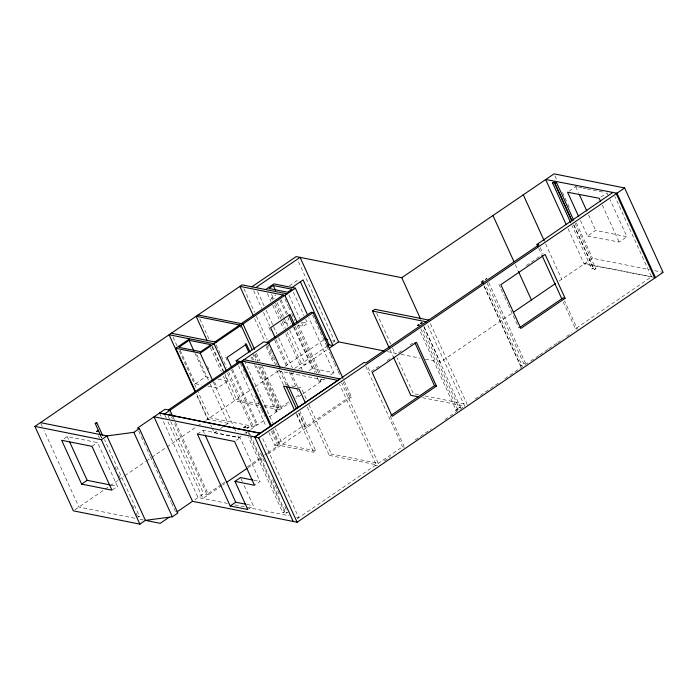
<?xml version="1.0" encoding="UTF-8"?>
<svg xmlns="http://www.w3.org/2000/svg" width="698" height="698" viewBox="0 0 698 698"><rect width="100%" height="100%" fill="white"/><g stroke="black" fill="none" stroke-linecap="round" stroke-linejoin="round"><path stroke-width="0.52" stroke-dasharray="3.49 2.62" d="M594.199 269.472L595.822 268.774L594.199 269.472L573.869 224.861M139.487 516.372L137.864 517.061L139.487 516.372L104.491 439.583M282.76 512.594L284.383 511.904L282.76 512.594L248.514 437.437M285.918 513.056L287.532 512.367L285.918 513.056L250.739 435.875M455.986 409.979L457.504 409.246L455.986 409.979L419.76 330.52M458.97 407.911L460.479 407.178L458.97 407.911L422.744 328.453M523.98 363.894L525.315 362.986M591.817 269.018L593.431 268.32L591.817 269.018L571.985 225.498M569.193 191.112L575.702 186.636L577.787 187.055M600.917 197.063L606.99 192.892L607.871 194.838M580.431 220.463L587.533 236.037L595.664 230.445L626.952 236.701L610.096 199.707M587.533 236.037L619.152 242.066L626.952 236.701M64.042 438.676L67.2 436.512L97.511 442.576L117.473 486.384L111.942 490.162M272.412 299.992L271.513 298.037L275.98 294.984M289.365 285.848L299.189 279.139M91.979 446.354L97.511 442.576M283.58 320.6L284.47 322.546L288.824 319.571L287.942 317.625M180.18 350.265L195.44 383.752L205.683 376.754L209.854 377.592M297.994 325.251L303.194 326.289L307.556 323.314L305.776 319.422M207.952 386.256L217.34 388.132L227.583 381.134L224.896 375.227M74.956 509.758L104.107 489.865M105.005 489.246L117.604 480.652M118.503 480.032L123.895 476.35M124.802 475.731L145.489 461.605M146.388 460.994L150.89 457.923M151.789 457.303L196.775 426.591M197.674 425.972L202.176 422.901M205.77 420.449L251.673 389.109M255.232 386.675L279.881 369.844M285.046 366.319L324.003 339.725M197.394 434.034L202.935 430.256L240.086 437.69L260.049 481.498L254.517 485.276M294.652 368.396L327.345 346.068M333.086 342.151L334.665 341.078L297.95 260.52M292.096 373.596L293.57 372.584M298.587 369.163L327.685 349.288M212.035 427.857L214.269 432.769L216.869 430.998M220.324 428.642L224.643 425.684M225.515 425.099L228.106 423.328L210.194 384.031M309.083 370.629L312.381 368.37L333.897 372.671L308.821 317.66M288.771 401.978L279.793 408.103L260.991 366.843M295.952 397.066L299.547 394.614L301.257 394.963L295.865 398.637M317.11 377.435L318.916 381.396L321.673 379.511M232.46 369.286L257.71 424.689L256.341 424.419L253.391 426.426L228.769 372.4M254.517 364.696L275.71 411.192L278.188 409.499L258.042 365.298M214.269 432.769L238.716 437.663L243.899 434.121M244.771 433.528L247.362 431.757M250.818 429.392L265.633 419.28M269.158 416.881L289.583 402.929M303.019 393.759L324.884 378.831M330.59 374.931L333.897 372.671M236.133 440.386L240.086 437.69M379.101 366.084L370.245 372.13L367.296 365.647M387.076 360.639L390.61 358.222M398.584 352.787L402.127 350.361M410.092 344.925L414.516 341.898M526.353 265.545L539.641 256.471M194.882 499.689L203.58 493.756L208.466 494.734L173.104 417.125M268.87 432.428L274.689 445.202L302.356 426.312L307.242 427.289L300.079 411.567M344.35 381.344L351.513 397.066L349.759 396.708L305.488 426.94L299.215 413.181M221.31 484.587L206.905 494.42L174.221 422.7M222.208 483.967L224.904 482.126M247.406 466.761L263.608 455.698M264.507 455.087L267.212 453.238M268.111 452.627L278.013 445.865L271.295 431.128M221.973 485.511L202.935 498.512L167.564 420.903M222.871 484.901L224.669 483.67M248.069 467.686L262.474 457.853M267.875 454.171L351.513 397.066M425.431 359.234L440.264 362.201L511.765 313.376M559.081 281.067L592.506 258.251L649.402 269.629M273.276 429.872L280.439 445.594L313.681 452.243L315.74 450.838L298.186 412.317M248.584 508.982L253.33 505.745L243.593 484.386M307.277 406.978L329.325 455.366L331.384 453.962L378.316 463.35L341.68 382.966M297.174 518.754L402.51 446.833L404.474 447.226M484.229 286.642L520.787 366.092L521.991 365.255L485.363 284.871M563.234 301.964L575.44 328.758L651.531 276.809L614.894 196.426M384.354 460.959L390.479 456.78M415.258 439.862L431.434 428.816M444.914 419.611L463.786 406.725M475.268 398.89L500.353 381.762M504.837 378.7L529.922 361.573M530.812 360.962L538.882 355.457M539.772 354.846L547.834 349.34M548.733 348.73L556.795 343.224M557.693 342.613L563.068 338.94M566.654 336.497L572.028 332.824M520.787 366.092L521.991 365.255L520.411 366.031M651.531 276.809L584.139 263.957L568.041 228.639M578.825 187.265L581.957 187.884M582.996 188.094L586.128 188.722M587.166 188.931L604.904 192.482M654.672 270.684L663.1 272.368M584.854 263.469L654.462 277.394M575.44 328.758L577.403 329.151L564.481 300.794M271.513 298.037L274.454 298.622M302.347 322.275L307.556 323.314M284.47 322.546L290.708 323.793M332.71 340.685L334.665 341.078M387.303 351.6L396.83 353.511M401.071 354.357L420.135 358.17M418.634 394.675L413.347 393.62L397.075 357.917M424.969 395.941L467.206 404.395L429.235 321.071M422.447 397.668L464.685 406.114L426.714 322.799M278.406 370.856L323.383 379.852M318.916 381.396L320.626 381.736L318.82 377.775M285.587 384.659L301.231 387.791L306.631 399.649M218.195 379.258L227.583 381.134M195.44 383.752L201.696 384.999M258.688 403.88L236.526 399.448L224.887 373.91M263.957 404.936L281.503 408.443L262.247 366.206M258.644 405.582L234.589 400.774L223.395 376.213M263.87 406.629L279.566 409.77L259.865 366.546M275.71 411.192L277.08 411.471L256.341 365.961M254.761 426.705L209.784 417.709L198.145 392.163M228.106 423.328L207.576 419.219L196.382 394.658M315.74 450.838L282.498 444.19L275.335 428.467M329.325 455.366L376.257 464.755L339.629 384.371M274.689 445.202L279.575 446.179L272.412 430.465M375.393 465.348L377.356 465.74M253.871 480.259L260.049 481.498M247.118 504.506L253.33 505.745M227.426 503.406L198.049 497.534L161.779 417.954M234.877 504.898L245.522 507.027M246.586 507.237L289.173 515.761M296.624 517.253L298.753 517.672L262.57 438.283M111.2 485.127L117.473 486.384M134.845 518.248L78.909 507.062L44.009 430.483M140.124 519.303L143.291 519.94M602.295 205.072L619.152 242.066M575.702 186.636L578.363 192.474M588.562 214.871L595.664 230.445M554.936 175.817L556.725 179.744M562.544 192.5L567.465 203.301M567.91 204.278L569.254 207.219M576.408 222.924L592.506 258.251M575.039 223.168L595.822 268.774M573.599 224.808L593.431 268.32M545.644 243.881L561.759 279.244M540.226 247.581L543.175 254.055M538.812 248.375L541.526 254.334M515.307 264.586L517.995 270.484M498.913 284.278L500.684 288.178M501.129 289.147L504.235 295.961M504.68 296.938L507.778 303.752M508.223 304.729L518.876 328.086M488.748 282.533L525.454 363.091M487.125 283.222L523.84 363.78M483.984 285.718L520.621 366.101M424.148 326.83L440.264 362.201M423.843 326.795L460.479 407.178M420.877 328.863L457.504 409.246M376.737 313.28L390.749 344.027M392.555 347.997L395.269 353.947M390.034 349.715L392.747 355.666M390.217 415.938L404.029 446.249M365.883 366.45L402.51 446.833M312.599 315.173L326.472 345.623M326.926 346.609L330.503 354.471M330.948 355.448L334.089 362.323M334.534 363.309L337.666 370.184M338.111 371.17L340.354 376.082M343.041 381.972L349.759 396.708M293.361 292.174L304.005 315.531M288.998 295.149L299.643 318.506M301.423 322.397L303.194 326.289M298.308 324.84L320.251 372.976M284.959 298.953L288.091 305.829M288.544 306.815L289.888 309.764M291.677 313.69L294.809 320.565M297.051 325.477L318.986 373.613M295.376 326.332L316.569 372.828M294.12 326.978L314.859 372.488M281.05 299.608L287.759 314.336M293.579 327.109L312.381 368.37M279.959 300.105L287.497 316.648M277.219 302.74L283.475 316.473M283.92 317.45L287.942 326.28M289.731 330.198L305.375 364.531L301.466 363.745L287.157 332.361M271.609 294.329L273.825 299.189M275.597 303.08L283.135 319.623M274.646 304.895L285.369 328.435M267.369 293.483L270.955 301.344M272.744 305.27L279.017 319.021M280.805 322.956L283.493 328.845M285.726 333.757L302.295 370.106M257.597 291.528L264.306 306.265M266.104 310.191L276.844 333.766M278.633 337.701L292.514 368.151M308.882 404.578L331.384 453.962M253.688 290.743L261.741 308.429M263.53 312.355L269.803 326.114M276.007 339.56L288.606 367.375M290.883 372.209L297.645 387.041M268.887 327.345L270.693 331.297M274.75 340.205L286.922 366.912M289.173 371.86L299.093 393.628M281.73 371.292L288.44 386.029M243.907 288.789L254.648 312.364M256.445 316.299L267.186 339.874M267.43 343.433L269.672 348.346M270.117 349.332L273.25 356.207M273.703 357.184L277.281 365.045M279.523 369.957L286.686 385.68M254.674 318.785L264.525 340.406M266.767 345.318L275.719 364.958M266.113 346.775L273.721 363.466M276.853 370.341L283.562 385.069M296.537 413.548L302.356 426.312M296.58 414.708L313.681 452.243M256.428 353.432L260.014 361.294M255.171 354.078L258.304 360.953M254.491 354.759L257.623 361.634M239.684 325.015L241.028 327.964M252.667 353.511L255.8 360.386M252.283 357.053L253.636 360.02M250.914 356.783L252.711 360.735M244.44 360.683L273.093 423.555M240.409 363.344L247.118 378.08M255.18 395.766L257.422 400.678M257.867 401.655L261 408.539M261.445 409.517L264.586 416.392M238.428 365.63L266.182 426.539M225.681 357.14L227.941 362.088M231.544 370.001L256.341 424.419M216.232 344.891L226.536 367.488M227.478 373.203L252.545 428.214M199.811 318.899L209.217 339.525M212.349 346.4L224.433 372.924M260.476 452.993L265.441 463.882M272.656 479.709L279.418 494.55M284.828 506.425L287.087 511.372M211.878 346.67L223.098 371.292M249.387 432.908L250.294 434.889M210.412 347.726L221.153 371.301M247.877 431.8L284.383 511.904M245.809 431.504L246.708 433.475M207.472 366.467L208.815 369.416M214.652 382.225L217.34 388.132M213.195 381.666L233.786 426.853M234.24 427.839L236.029 431.765M237.817 435.692L238.716 437.663M196.766 354.558L208.405 380.096M194.908 353.118L205.683 376.754M240.941 478.558L243.148 483.409M173.078 337.151L177.1 345.99M179.342 350.902L196.356 388.236M196.81 394.457L208.903 420.981M210.691 424.916L211.581 426.879M202.935 430.256L204.732 434.2M169.745 412.876L171.089 415.825M171.534 416.811L172.432 418.774M168.209 416.148L203.58 493.756M164.876 415.005L167.119 419.917M159.545 413.041L161.334 416.976M138.754 431.102L146.362 447.811M146.807 448.788L149.948 455.663M150.393 456.649L153.525 463.524M153.97 464.51L163.821 486.122M164.274 487.099L167.407 493.983M167.852 494.961L170.984 501.836M171.438 502.822L175.46 511.66M101.079 436.337L101.978 438.3M114.987 466.849L116.33 469.806M118.573 474.727L119.925 477.685M132.48 505.247L133.833 508.196M136.075 513.117L137.419 516.075M100.381 435.779L101.28 437.759M98.305 435.482L99.657 438.449M67.2 436.512L68.535 439.435M40.885 423.607L42.22 426.557M456.099 410.389A1.623 0.576 -24.5 0 0 458.211 408.941A1.623 0.576 -24.5 0 0 455.864 409.403A1.623 0.576 -24.5 0 0 456.099 410.389"/><path stroke-width="1.05" d="M572.063 220.891L554.893 183.216L555.625 182.571L556.515 182.527L573.686 220.202M556.507 182.614L554.893 183.216M100.634 435.351L95.251 423.538L96.193 422.805L96.865 422.848L102.702 435.639M96.865 422.848L95.251 423.538M570.632 222.531L552.598 182.972L553.34 182.318L554.221 182.283L571.802 220.856M554.221 182.283L552.65 183.042M172.65 416.139L169.963 410.25L165.077 409.264L137.41 428.162L139.364 428.546L177.868 513.039L172.336 516.817L145.402 520.359L139.87 524.137L73.377 510.84L34.9 426.408L242.119 284.863L287.096 293.858M251.891 286.817L296.161 256.585L401.76 277.708L554.046 173.863L624.64 187.98L663.1 272.368L297.121 522.244L192.508 501.312L176.786 512.044M255.808 287.593L300.07 257.37L338.574 341.854L384.127 350.963M195.466 391.508L175.765 348.285L189.603 338.844M189.079 340.319L178.836 347.316L200.736 351.696L210.979 344.699L189.079 340.319L194.009 351.155M265.58 289.557L273.886 283.885L295.394 288.187L307.478 314.711M273.302 285.508L268.948 288.483L287.672 292.235L292.034 289.251L273.302 285.508L275.518 290.377M291.494 287.846L303.098 279.924L333.042 345.632L329.133 344.856L327.345 346.068M241.29 323.619L283.17 295.027M214.888 341.941L239.684 325.015M175.765 348.285L200.213 353.179L295.394 288.187M34.9 426.408L101.385 439.705L106.925 435.927L133.833 432.332L139.364 428.546M250.024 352.106L246.42 344.193L227.051 357.42L231.561 367.305M237.529 363.667L236.186 360.718L263.853 341.828L268.747 342.805L279.933 367.366M266.985 342.448L311.256 312.224L313.009 312.573L343.006 378.395M168.401 409.935L239.51 361.381M164.431 414.027L313.009 312.573M81.631 484.098L111.942 490.162L91.979 446.354L61.668 440.29L81.631 484.098L87.163 480.32L110.162 484.918M389.135 347.735L372.409 311.029L374.931 309.31L428.781 320.085M329.473 348.075L338.574 341.854M192.508 501.312L153.988 416.785L254.7 436.931L339.874 378.997M485.485 279.401L486.811 278.493M537.905 246.394L536.998 244.405L613.027 192.325M536.998 244.405L538.961 244.797L366.031 362.873L364.068 362.48L254.779 437.096L258.679 437.89L624.64 187.98M169.204 517.227L160.252 523.334L145.402 520.359L106.899 435.875L40.432 422.63M226.475 482.44L247.171 468.306M234.964 481.358L254.517 485.276L234.554 441.468L197.394 434.034L230.2 506.006L247.799 509.523L234.964 481.358L240.496 477.58L252.842 480.058M513.554 312.163L555.512 283.51M230.2 506.006L235.732 502.228L246.08 504.296M391.098 415.327L434.488 385.706L436.433 386.099L416.47 342.29L372.2 372.514L392.163 416.322L436.433 386.099M519.757 327.484L563.146 297.863L565.092 298.255L545.129 254.447L500.859 284.671L520.821 328.479L565.092 298.255M482.178 281.748C486.166 279.479 478.749 281.756 483.077 283.737M616.997 193.241L545.635 179.473L566.253 224.712M372.409 311.029L426.26 321.804M324.884 339.115L327.824 339.708M198.023 314.964L243 323.959L254.639 349.506M245.05 343.922L246.42 344.193M171.28 333.225L216.258 342.221M243.995 359.706L339.813 378.866M418.224 396.822L410.834 395.338L393.201 356.661M236.186 360.718L241.072 361.695L270.623 426.53M260.232 433.153L159.528 413.007L260.31 433.318M655.439 277.595L616.98 193.198L616.264 193.686L654.733 278.083M600.516 201.181L599.189 198.258L567.561 192.229L578.659 216.563M579.244 194.428L586.791 210.971M523.256 194.759L544.3 240.932M541.971 255.32L561.873 298.988M492.919 215.473L513.964 261.645M518.44 271.461L531.422 299.957M401.76 277.708L420.562 318.969M414.961 342.875L434.488 385.706M300.524 282.088L329.133 344.856M337.815 380.401L241.936 361.102L271.487 425.946M296.964 321.891L284.88 295.367L239.903 286.372L253.33 315.845M294.469 324.352L289.967 314.458L270.597 327.685L275.108 337.579M288.702 315.103L293.212 324.998M305.471 403.025L299.172 389.196L283.528 386.064L294.329 409.77M288.893 387.006L298.29 407.641M286.485 386.64L296.388 408.365M252.257 349.846L241.063 325.285L196.086 316.29L207.28 340.851M245.504 344.908L248.654 351.836M258.679 437.89L297.121 522.244M226.58 371.24L214.05 343.73L169.073 334.735L195.039 391.709M254.7 436.931L293.212 521.458M200.213 353.179L212.75 380.68M205.177 435.186L235.732 502.228M133.833 432.332L172.336 516.817M101.385 439.705L139.87 524.137M69.416 441.38L87.163 480.32M96.516 431.443L98.121 430.841L96.516 431.443M244.012 427.455L245.626 426.853L244.012 427.455M247.144 427.865L248.75 427.263L247.144 427.865M417.509 325.469L419.062 324.893L417.509 325.469M420.493 323.401L422.037 322.825L420.493 323.401"/></g></svg>
